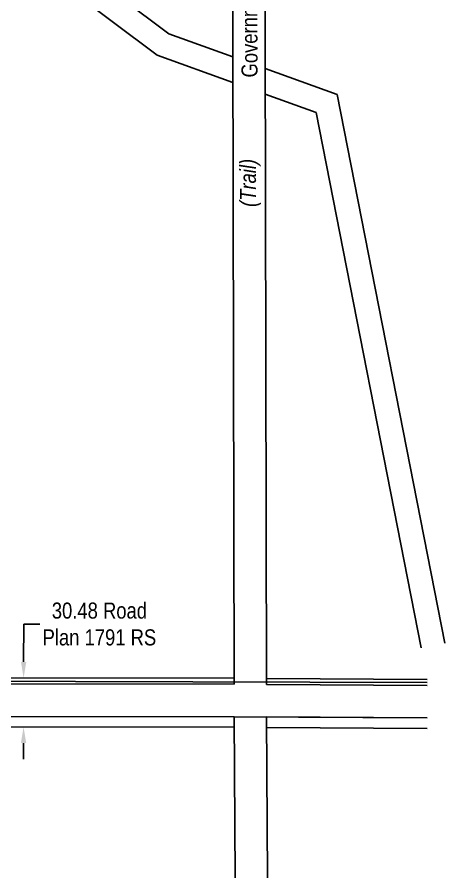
# Model space of a CAD drawing. Extents: x 502055 to 509951, y 5886875 to 5891529.
# Drawn here: x 506078 to 506344, y 5886875 to 5887410 of the extents above; entities that cross this region are included whole.
import ezdxf
from ezdxf.enums import TextEntityAlignment as Align

# ---------------------------------------------------------------- set-up
doc = ezdxf.new("R2010")
doc.units = 0
doc.header["$LTSCALE"] = 5
doc.header["$PDSIZE"] = 0.5
doc.layers.get('Defpoints').update_dxf_attribs({"color": 9})
for name, color, linetype in [('AS-POWER', 104, 'foc-POWER'), ('AS-TELEPHONE', 224, 'foc-TEL'), ('F-RW', 190, 'Continuous'), ('L-ROAD-T', 7, 'Continuous'), ('L-SEC', 7, 'Continuous'), ('L-TITLEDB', 4, 'Continuous'), ('L-TITLEDB-T', 4, 'Continuous')]:
    doc.layers.add(name, color=color, linetype=linetype)
doc.layers.add('T-TEXT', color=48, linetype='Continuous', lineweight=18)
doc.styles.add('80CG', font='ARIALN.TTF', dxfattribs={"height": 10})
doc.styles.add('80L', font='ARIALN.TTF', dxfattribs={"height": 10})
doc.styles.add('80LS', font='ARIALNI.TTF', dxfattribs={"height": 10})
doc.styles.add('foc-LtypeFont', font='ARIALN.TTF', dxfattribs={"height": 7.349999999999999})
doc.linetypes.add('foc-POWER', pattern='A,6,-1,["P",foc-LtypeFont,S=0.2,R=0,X=-0.625,Y=-0.75],-1.239999999999999,4', length=12.24)
doc.linetypes.add('foc-TEL', pattern='A,2,-1,["T",foc-LtypeFont,S=0.2,R=0,X=-0.425,Y=-0.75],-1.239999999999999,8', length=12.24)
doc.linetypes.add('foc-TEL-NOLINE', pattern='A,0,-2,["T",foc-LtypeFont,S=0.2,R=0,X=-0.425,Y=-0.75],-10.24', length=12.24)
doc.dimstyles.new('Compass 5 000', dxfattribs={"dimscale": 5, "dimtxt": 9, "dimasz": 2, "dimexe": 0.2, "dimexo": 0.0625, "dimgap": 0.5, "dimtad": 0, "dimtih": 1, "dimtoh": 1, "dimzin": 0, "dimdsep": 46, "dimtxsty": '80CG', "dimcen": 0.1, "dimse1": 1, "dimse2": 1, "dimclrd": 256, "dimclrt": 256, "dimaunit": 1, "dimadec": 4, "dimazin": 0, "dimtfac": 0.06, "dimtofl": 0, "dimtmove": 0, "dimatfit": 1, "dimfxl": 0.2, "dimtolj": 1, "dimtzin": 0, "dimlwd": -1, "dimarcsym": 0})

# ---------------------------------------------------------------- blocks, each defined once
blk = doc.blocks.new('*D380')
at = {"layer": 'Defpoints', "color": 0, "transparency": 16777216}
for p in [(506013.5003196545, 5886999.739307504), (506082.2474383505, 5886999.653492651), (506013.4622713345, 5886969.258426028)]:
    blk.add_point(p, dxfattribs=at)
at = {"layer": 'L-TITLEDB-T', "transparency": 16777216}
for p, q in [((506082.2599210244, 5887009.65348486), (506082.2892543388, 5887033.152690115)), ((506082.2892543388, 5887033.152690115), (506092.2892543388, 5887033.152690114)), ((506082.1969073566, 5886959.172618967), (506082.1844246827, 5886949.172626757))]:
    blk.add_line(p, q, dxfattribs=at)
for points in [[(506080.5932556561, 5887009.655565306), (506083.9265863926, 5887009.651404414), (506082.2474383505, 5886999.653492651)], [(506080.5302419884, 5886959.174699412), (506083.8635727247, 5886959.17053852), (506082.2093900305, 5886969.172611175)]]:
    blk.add_solid(points, dxfattribs=at)
at = {"layer": 'L-TITLEDB-T', "transparency": 16777216, "insert": (506129.3970305999, 5887033.152690115), "char_height": 10, "attachment_point": 5, "style": '80CG'}
blk.add_mtext('\\A1;30.48 Road\\PPlan 1791 RS', dxfattribs=at)

msp = doc.modelspace()

# ---------------------------------------------------------------- linework, layer by layer
at = {"layer": 'AS-POWER', "flags": 128}
msp.add_lwpolyline([(505305.7390352073, 5886999.17286931), (505331.1394373816, 5886999.107123324), (505895.4238674303, 5886998.004200319), (506333.3385708393, 5886996.857985402)], dxfattribs=at)
at = {"layer": 'AS-TELEPHONE', "linetype": 'foc-TEL-NOLINE', "flags": 128}
msp.add_lwpolyline([(505305.79754825, 5886975.896019808), (505405.7980000001, 5886975.842), (506213.274, 5886975.609), (506333.3856851875, 5886974.787310494)], dxfattribs=at)
at = {"layer": 'F-RW', "flags": 128}
for points in [[(505477.5376546587, 5887900.76554332), (506165.4158024198, 5887386.747173477), (506212.4377488949, 5887369.749039765), (506212.403853578, 5887385.711291722), (506172.6101974043, 5887400.096444597), (505502.6541820078, 5887900.722463931)], [(506329.5781613115, 5887018.402220972), (506264.1618900178, 5887351.051092682), (506232.5550998272, 5887362.476745726), (506232.5211257414, 5887378.439026156), (506277.2424513193, 5887362.272552225), (506344.2962696108, 5887021.296575492)]]:
    msp.add_lwpolyline(points, dxfattribs=at)
at = {"layer": 'L-SEC', "flags": 128}
for points in [[(506211.525, 5887799.588), (506213.2320000001, 5886995.714)], [(506233.336, 5886995.581), (506231.625, 5887799.472)], [(506213.2320000001, 5886995.714), (505405.8740000001, 5886995.976)], [(506333.3427563331, 5886994.897294499), (506233.336, 5886995.581)], [(505405.7980000001, 5886975.842), (506213.274, 5886975.609)], [(506213.274, 5886975.609), (506213.8618072238, 5886875.478765124)], [(506233.968712452, 5886875.469727069), (506233.3840000001, 5886975.47)], [(506233.3840000001, 5886975.47), (506333.3856859336, 5886974.786960984)]]:
    msp.add_lwpolyline(points, dxfattribs=at)
at = {"layer": 'L-TITLEDB', "flags": 128}
for points in [[(505405.8890000001, 5887000.46), (506213.223, 5886999.49)], [(506233.328, 5886999.377), (506333.3344891387, 5886998.770054428)], [(506213.3150000001, 5886969.03), (505405.7710000001, 5886969.953)], [(506333.3995220475, 5886968.305445619), (506233.4230000001, 5886968.908)]]:
    msp.add_lwpolyline(points, dxfattribs=at)

# ---------------------------------------------------------------- texts
at = {"layer": 'L-ROAD-T', "style": '80L'}
msp.add_text('Government Road Allowance', height=10, rotation=90.1330555555555, dxfattribs=at).set_placement((506222.6346051171, 5887447.36270855), align=Align.MIDDLE_CENTER)
at = {"layer": 'T-TEXT', "style": '80LS'}
msp.add_text('(Trail)', height=10, rotation=90.1330555555555, dxfattribs=at).set_placement((506221.8021024044, 5887307.365183789), align=Align.MIDDLE_CENTER)

# ---------------------------------------------------------------- dimensions: what is measured, and where the dimension line sits
at = {"layer": 'L-TITLEDB-T'}
dim = msp.add_linear_dim(base=(506082.2474383505, 5886999.653492651), p1=(506013.4622713345, 5886969.258426028), p2=(506013.5003196545, 5886999.739307503), angle=89.92847952831752, text='30.48 Road\\PPlan 1791 RS', dimstyle='Compass 5 000', dxfattribs=at)
dim.commit()
dim.dimension.update_dxf_attribs({"geometry": '*D380', "text_midpoint": (506129.3970305999, 5887033.152690115), "dimtype": 161})

doc.saveas('drawing.dxf')
